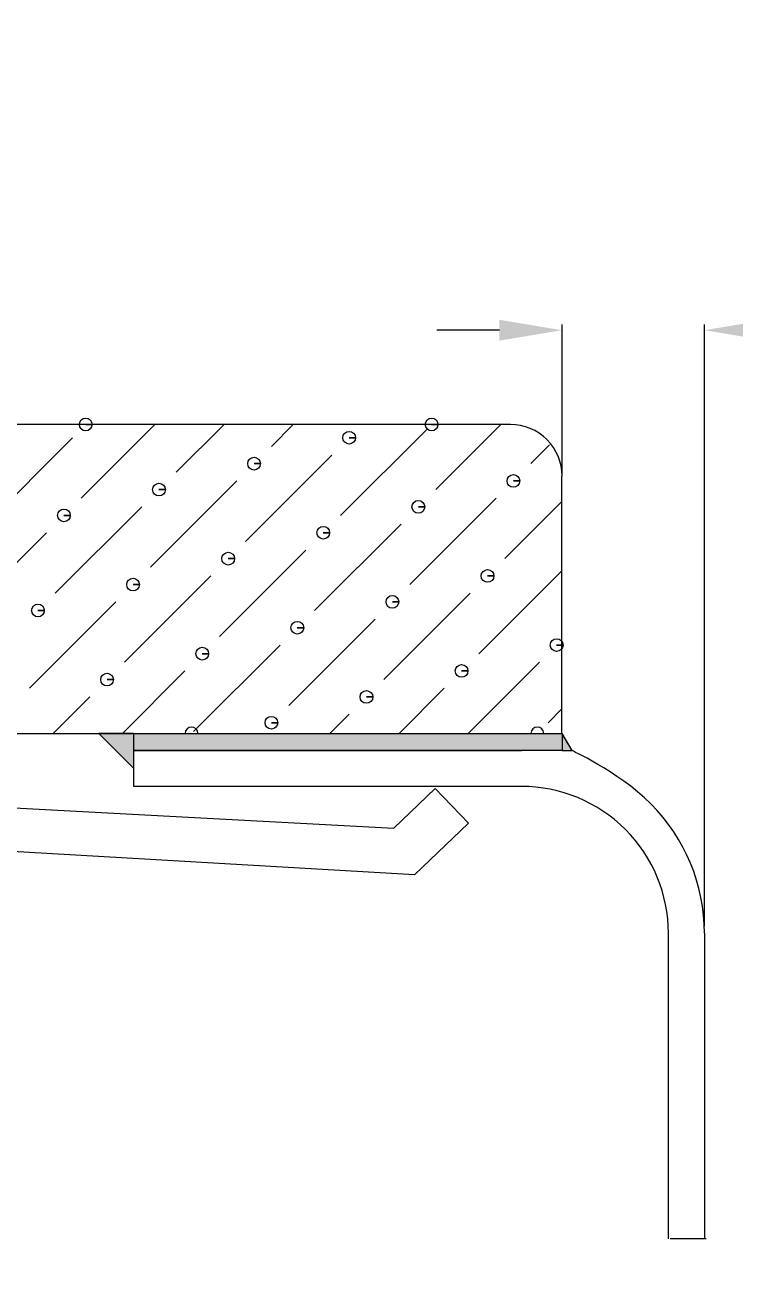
# Model space of a CAD drawing. Extents: x 2941 to 4341, y 9759 to 10726.
# Drawn here: x 3828.15 to 3850.81, y 10463.26 to 10503.17 of the extents above; entities that cross this region are included whole.
import ezdxf

# ---------------------------------------------------------------- set-up
doc = ezdxf.new("R2010")
doc.units = 0
doc.layers.get('0').update_dxf_attribs({"linetype": 'CONTINUOUS', "lineweight": 30})
doc.layers.get('Defpoints').update_dxf_attribs({"linetype": 'CONTINUOUS'})
doc.layers.add('細實線', color=1, linetype='CONTINUOUS', lineweight=13)
doc.styles.add('DIM', font='txt.shx', dxfattribs={"width": 0.7, "bigfont": 'chineset.shx'})
doc.styles.get("Standard").update_dxf_attribs({"font": 'PMingLiU.ttf', "height": 3.5})
doc.dimstyles.new('in+mm', dxfattribs={"dimtxt": 15, "dimasz": 10, "dimexe": 0.18, "dimexo": 0.0625, "dimgap": 3, "dimtad": 1, "dimtoh": 1, "dimdec": 4, "dimlfac": 0.03937, "dimdsep": 46, "dimlunit": 5, "dimtxsty": 'STANDARD', "dimcen": 0.09, "dimclrd": 256, "dimclre": 256, "dimadec": 0, "dimazin": 0, "dimtp": 0.01, "dimtm": 0.01, "dimtfac": 1, "dimtdec": 4, "dimtofl": 0, "dimtmove": 0, "dimatfit": 3, "dimfxl": 1, "dimfrac": 2, "dimtolj": 1, "dimlwd": 0, "dimlwe": 0, "dimarcsym": 0})
doc.dimstyles.new('mm+in', dxfattribs={"dimscale": 3, "dimtxt": 5, "dimasz": 4, "dimexe": 1.25, "dimexo": 0.625, "dimgap": 2, "dimtad": 1, "dimtxsty": 'DIM', "dimcen": 0, "dimclrd": 1, "dimclre": 1, "dimclrt": 3, "dimadec": 0, "dimazin": 0, "dimtfac": 1, "dimtofl": 0, "dimtmove": 0, "dimatfit": 3, "dimfxl": 1, "dimlwd": -1, "dimarcsym": 0})

# ---------------------------------------------------------------- blocks, each defined once
blk = doc.blocks.new('*D5')
at = {"layer": 'Defpoints', "color": 0}
for p in [(3849.841, 10493.419), (3845.295, 10488.759), (3849.841, 10474.312)]:
    blk.add_point(p, dxfattribs=at)
at = {"layer": '細實線', "lineweight": 0}
for p, q in [((3843.295, 10493.419), (3841.295, 10493.419)), ((3845.295, 10488.821), (3845.295, 10493.599)), ((3849.841, 10474.375), (3849.841, 10493.599)), ((3853.841, 10493.419), (3851.841, 10493.419)), ((3868.84, 10493.419), (3853.841, 10493.419))]:
    blk.add_line(p, q, dxfattribs=at)
at = {"layer": '細實線'}
for points in [[(3843.295, 10493.085), (3843.295, 10493.752), (3845.295, 10493.419)], [(3851.841, 10493.752), (3851.841, 10493.085), (3849.841, 10493.419)]]:
    blk.add_solid(points, dxfattribs=at)
at = {"layer": '細實線', "color": 0, "insert": (3862.84, 10499.64), "char_height": 3.5, "attachment_point": 5}
blk.add_mtext('\\A1;{\\fTahoma|b0|i0|c163|p34;\\H1.4581x;1/4"}', dxfattribs=at)
blk = doc.blocks.new('*D6')
at = {"color": 1, "lineweight": -2}
for p, q in [((3211.277, 10310.253), (3211.277, 10566.219)), ((3968.377, 10310.253), (3968.377, 10566.219))]:
    blk.add_line(p, q, dxfattribs=at)
at = {"color": 1}
blk.add_line((3223.277, 10562.469), (3956.377, 10562.469), dxfattribs=at)
for points in [[(3223.277, 10564.469), (3223.277, 10560.469), (3211.277, 10562.469)], [(3956.377, 10560.469), (3956.377, 10564.469), (3968.377, 10562.469)]]:
    blk.add_solid(points, dxfattribs=at)
at = {"layer": 'Defpoints', "color": 0}
for p in [(3968.377, 10562.469), (3211.277, 10308.378), (3968.377, 10308.378)]:
    blk.add_point(p, dxfattribs=at)
at = {"color": 3, "insert": (3589.827, 10577.219), "char_height": 15, "attachment_point": 5, "style": 'DIM'}
blk.add_mtext('757,1mm [29 13/16"]', dxfattribs=at)
blk = doc.blocks.new('*D7')
at = {"color": 1, "lineweight": -2}
for p, q in [((3204.927, 10310.253), (3204.927, 10608.512)), ((3974.727, 10310.253), (3974.727, 10608.512))]:
    blk.add_line(p, q, dxfattribs=at)
at = {"color": 1}
blk.add_line((3216.927, 10604.762), (3962.727, 10604.762), dxfattribs=at)
for points in [[(3216.927, 10606.762), (3216.927, 10602.762), (3204.927, 10604.762)], [(3962.727, 10602.762), (3962.727, 10606.762), (3974.727, 10604.762)]]:
    blk.add_solid(points, dxfattribs=at)
at = {"layer": 'Defpoints', "color": 0}
for p in [(3974.727, 10604.762), (3204.927, 10308.378), (3974.727, 10308.378)]:
    blk.add_point(p, dxfattribs=at)
at = {"color": 3, "insert": (3589.827, 10619.512), "char_height": 15, "attachment_point": 5, "style": 'DIM'}
blk.add_mtext('769,8mm [30 5/16"]', dxfattribs=at)
blk = doc.blocks.new('*D8')
at = {"color": 1, "lineweight": -2}
for p, q in [((3198.577, 10310.253), (3198.577, 10648.51)), ((3981.077, 10310.253), (3981.077, 10648.51))]:
    blk.add_line(p, q, dxfattribs=at)
at = {"color": 1}
blk.add_line((3210.577, 10644.76), (3969.077, 10644.76), dxfattribs=at)
for points in [[(3210.577, 10646.76), (3210.577, 10642.76), (3198.577, 10644.76)], [(3969.077, 10642.76), (3969.077, 10646.76), (3981.077, 10644.76)]]:
    blk.add_solid(points, dxfattribs=at)
at = {"layer": 'Defpoints', "color": 0}
for p in [(3981.077, 10644.76), (3198.577, 10308.378), (3981.077, 10308.378)]:
    blk.add_point(p, dxfattribs=at)
at = {"color": 3, "insert": (3589.827, 10659.51), "char_height": 15, "attachment_point": 5, "style": 'DIM'}
blk.add_mtext('782,5mm [30 13/16"]', dxfattribs=at)
blk = doc.blocks.new('*D9')
at = {"color": 1, "lineweight": -2}
for p, q in [((3591.702, 10511.728), (4035.79, 10511.728)), ((3591.702, 10105.028), (4035.79, 10105.028))]:
    blk.add_line(p, q, dxfattribs=at)
at = {"color": 1}
blk.add_line((4032.04, 10499.728), (4032.04, 10117.028), dxfattribs=at)
for points in [[(4034.04, 10499.728), (4030.04, 10499.728), (4032.04, 10511.728)], [(4030.04, 10117.028), (4034.04, 10117.028), (4032.04, 10105.028)]]:
    blk.add_solid(points, dxfattribs=at)
at = {"layer": 'Defpoints', "color": 0}
for p in [(3589.827, 10511.728), (3589.827, 10105.028), (4032.04, 10105.028)]:
    blk.add_point(p, dxfattribs=at)
at = {"color": 3, "insert": (4017.29, 10308.378), "char_height": 15, "attachment_point": 5, "rotation": 90, "style": 'DIM'}
blk.add_mtext('406,7mm [16"]', dxfattribs=at)
blk = doc.blocks.new('*D10')
at = {"color": 1, "lineweight": -2}
for p, q in [((3591.702, 10518.078), (4075.503, 10518.078)), ((3591.702, 10098.678), (4075.503, 10098.678))]:
    blk.add_line(p, q, dxfattribs=at)
at = {"color": 1}
blk.add_line((4071.753, 10506.078), (4071.753, 10110.678), dxfattribs=at)
for points in [[(4073.753, 10506.078), (4069.753, 10506.078), (4071.753, 10518.078)], [(4069.753, 10110.678), (4073.753, 10110.678), (4071.753, 10098.678)]]:
    blk.add_solid(points, dxfattribs=at)
at = {"layer": 'Defpoints', "color": 0}
for p in [(3589.827, 10518.078), (3589.827, 10098.678), (4071.753, 10098.678)]:
    blk.add_point(p, dxfattribs=at)
at = {"color": 3, "insert": (4057.003, 10308.378), "char_height": 15, "attachment_point": 5, "rotation": 90, "style": 'DIM'}
blk.add_mtext('419,4mm [16 1/2"]', dxfattribs=at)
blk = doc.blocks.new('*D11')
at = {"color": 1, "lineweight": -2}
for p, q in [((3591.702, 10524.428), (4118.05, 10524.428)), ((3591.702, 10092.328), (4118.05, 10092.328))]:
    blk.add_line(p, q, dxfattribs=at)
at = {"color": 1}
blk.add_line((4114.3, 10512.428), (4114.3, 10104.328), dxfattribs=at)
for points in [[(4116.3, 10512.428), (4112.3, 10512.428), (4114.3, 10524.428)], [(4112.3, 10104.328), (4116.3, 10104.328), (4114.3, 10092.328)]]:
    blk.add_solid(points, dxfattribs=at)
at = {"layer": 'Defpoints', "color": 0}
for p in [(3589.827, 10524.428), (3589.827, 10092.328), (4114.3, 10092.328)]:
    blk.add_point(p, dxfattribs=at)
at = {"color": 3, "insert": (4099.55, 10308.378), "char_height": 15, "attachment_point": 5, "rotation": 90, "style": 'DIM'}
blk.add_mtext('432,1mm [17"]', dxfattribs=at)

msp = doc.modelspace()

# ---------------------------------------------------------------- hatches: boundary and pattern name
at = {"layer": '細實線'}
h = msp.add_hatch(color=256, dxfattribs=at)
edge = h.paths.add_edge_path()
edge.add_spline(control_points=[(3831.62911, 10479.42226), (3831.6299, 10479.42147), (3831.6303, 10479.42107), (3831.6303, 10479.42107), (3831.6303, 10479.42107), (3831.6303, 10480.49529), (3831.6303, 10480.53603)], knot_values=[0.50948237, 0.50948237, 0.50948237, 0.50948237, 0.51420921, 0.51420921, 0.51420921, 1.00472684, 1.00472684, 1.00472684, 1.00472684], degree=3, periodic=0)
edge.add_spline(control_points=[(3831.6303, 10480.53603), (3831.25949, 10480.53603), (3830.8854, 10480.53603), (3830.50861, 10480.53603)], knot_values=[0.58970233, 0.58970233, 0.58970233, 0.58970233, 0.60902484, 0.60902484, 0.60902484, 0.60902484], degree=3, periodic=0)
edge.add_spline(control_points=[(3830.50861, 10480.53603), (3830.54881, 10480.49607), (3831.58903, 10479.4621), (3831.62911, 10479.42226)], knot_values=[0.00472684, 0.00472684, 0.00472684, 0.00472684, 0.24525882, 0.24525882, 0.24525882, 0.24525882], degree=3, periodic=0)
edge.add_spline(control_points=[(3831.62911, 10479.42226), (3831.62911, 10479.70829), (3831.62911, 10479.99302), (3831.62911, 10479.99302)], knot_values=[0.50229473, 0.50229473, 0.50229473, 0.50229473, 1, 1, 1, 1], degree=3, periodic=0)
edge.add_spline(control_points=[(3845.2932, 10479.99619), (3845.2932, 10479.99619), (3831.6303, 10479.99619), (3831.6303, 10479.99619)], knot_values=[0.5, 0.5, 0.5, 0.5, 1, 1, 1, 1], degree=3, periodic=0)
edge = h.paths.add_edge_path()
edge.add_spline(control_points=[(3845.60842, 10479.99619), (3845.5835, 10480.03866), (3845.31626, 10480.49404), (3845.2932, 10480.53333)], knot_values=[0.04129556, 0.04129556, 0.04129556, 0.04129556, 0.9552073, 0.9552073, 0.9552073, 0.9552073], degree=3, periodic=0)
edge.add_spline(control_points=[(3845.2932, 10480.53333), (3845.2932, 10480.51163), (3845.2932, 10480.40242), (3845.2932, 10480.28808)], knot_values=[0.13159054, 0.13159054, 0.13159054, 0.13159054, 0.23755172, 0.23755172, 0.23755172, 0.23755172], degree=3, periodic=0)
edge.add_spline(control_points=[(3845.2932, 10480.28808), (3845.2932, 10480.26366), (3845.2932, 10480.23901), (3845.2932, 10480.21492)], knot_values=[0.10895997, 0.10895997, 0.10895997, 0.10895997, 0.13159054, 0.13159054, 0.13159054, 0.13159054], degree=3, periodic=0)
edge.add_spline(control_points=[(3845.2932, 10480.21492), (3845.2932, 10480.09896), (3845.2932, 10479.99619), (3845.2932, 10479.99619), (3845.2932, 10479.99619), (3845.2932, 10479.99619), (3845.2932, 10479.99619)], knot_values=[0.99999, 0.99999, 0.99999, 0.99999, 1.10894997, 1.10894997, 1.10894997, 1.10895997, 1.10895997, 1.10895997, 1.10895997], degree=3, periodic=0)
edge.add_spline(control_points=[(3845.2932, 10479.99619), (3845.29321, 10479.99619), (3845.57584, 10479.99619), (3845.60842, 10479.99619)], knot_values=[0.52881781, 0.52881781, 0.52881781, 0.52881781, 0.99999, 0.99999, 0.99999, 0.99999], degree=3, periodic=0)
h = msp.add_hatch(color=256, dxfattribs=at)
edge = h.paths.add_edge_path()
edge.add_spline(control_points=[(3845.2932, 10480.28808), (3845.2932, 10480.40242), (3845.2932, 10480.51163), (3845.2932, 10480.53333)], knot_values=[0.13159054, 0.13159054, 0.13159054, 0.13159054, 0.23755172, 0.23755172, 0.23755172, 0.23755172], degree=3, periodic=0)
edge.add_spline(control_points=[(3845.2932, 10480.53333), (3845.29216, 10480.53511), (3845.29161, 10480.53603), (3845.29161, 10480.53603)], knot_values=[0.00001, 0.00001, 0.00001, 0.00001, 0.04129556, 0.04129556, 0.04129556, 0.04129556], degree=3, periodic=0)
edge.add_spline(control_points=[(3845.29161, 10480.53603), (3845.27195, 10480.53603), (3845.06986, 10480.53603), (3844.71015, 10480.53603)], knot_values=[0.9288448, 0.9288448, 0.9288448, 0.9288448, 0.99637421, 0.99637421, 0.99637421, 0.99637421], degree=3, periodic=0)
edge.add_spline(control_points=[(3844.71015, 10480.53603), (3844.71015, 10480.53603), (3844.65259, 10480.53603), (3844.59871, 10480.53603)], knot_values=[0.066844, 0.066844, 0.066844, 0.066844, 0.14285714, 0.14285714, 0.14285714, 0.14285714], degree=3, periodic=0)
edge.add_spline(control_points=[(3844.59871, 10480.53603), (3844.50848, 10480.53603), (3844.40997, 10480.53603), (3844.30349, 10480.53603)], knot_values=[0.90656219, 0.90656219, 0.90656219, 0.90656219, 0.92215948, 0.92215948, 0.92215948, 0.92215948], degree=3, periodic=0)
edge.add_spline(control_points=[(3844.30349, 10480.53603), (3843.07197, 10480.53603), (3840.7742, 10480.53603), (3837.88326, 10480.53603)], knot_values=[0.72617055, 0.72617055, 0.72617055, 0.72617055, 0.90656219, 0.90656219, 0.90656219, 0.90656219], degree=3, periodic=0)
edge.add_spline(control_points=[(3837.88326, 10480.53603), (3836.58439, 10480.53603), (3835.16578, 10480.53603), (3833.67033, 10480.53603)], knot_values=[0.64512196, 0.64512196, 0.64512196, 0.64512196, 0.72617055, 0.72617055, 0.72617055, 0.72617055], degree=3, periodic=0)
edge.add_spline(control_points=[(3833.66864, 10480.53603), (3833.66752, 10480.53603), (3833.66588, 10480.53603), (3833.66379, 10480.53603)], knot_values=[0.12745211, 0.12745211, 0.12745211, 0.12745211, 0.13510685, 0.13510685, 0.13510685, 0.13510685], degree=3, periodic=0)
edge.add_spline(control_points=[(3833.66379, 10480.53603), (3833.65969, 10480.53603), (3833.65382, 10480.53603), (3833.64667, 10480.53603)], knot_values=[0.11243108, 0.11243108, 0.11243108, 0.11243108, 0.12745211, 0.12745211, 0.12745211, 0.12745211], degree=3, periodic=0)
edge.add_spline(control_points=[(3833.64667, 10480.53603), (3833.63291, 10480.53603), (3833.61438, 10480.53603), (3833.59445, 10480.53603)], knot_values=[0.08353796, 0.08353796, 0.08353796, 0.08353796, 0.11243108, 0.11243108, 0.11243108, 0.11243108], degree=3, periodic=0)
edge.add_spline(control_points=[(3833.59445, 10480.53603), (3833.58522, 10480.53603), (3833.5757, 10480.53603), (3833.5662, 10480.53603)], knot_values=[0.07016328, 0.07016328, 0.07016328, 0.07016328, 0.08353796, 0.08353796, 0.08353796, 0.08353796], degree=3, periodic=0)
edge.add_spline(control_points=[(3833.59445, 10480.53603), (3833.48473, 10480.53603), (3833.37461, 10480.53603), (3833.26409, 10480.53603)], knot_values=[0.63781622, 0.63781622, 0.63781622, 0.63781622, 0.64375225, 0.64375225, 0.64375225, 0.64375225], degree=3, periodic=0)
edge.add_spline(control_points=[(3833.26409, 10480.53603), (3832.72806, 10480.53603), (3832.18282, 10480.53603), (3831.6303, 10480.53603)], knot_values=[0.60902484, 0.60902484, 0.60902484, 0.60902484, 0.63781622, 0.63781622, 0.63781622, 0.63781622], degree=3, periodic=0)
edge.add_spline(control_points=[(3831.6303, 10480.53603), (3831.6303, 10480.49529), (3831.6303, 10479.42107), (3831.6303, 10479.42107), (3831.6303, 10479.42107), (3831.6299, 10479.42147), (3831.62911, 10479.42226)], knot_values=[0.50948237, 0.50948237, 0.50948237, 0.50948237, 1, 1, 1, 1.00472684, 1.00472684, 1.00472684, 1.00472684], degree=3, periodic=0)
edge.add_spline(control_points=[(3831.6303, 10479.99619), (3831.6303, 10479.99619), (3845.2932, 10479.99619), (3845.2932, 10479.99619)], knot_values=[0.5, 0.5, 0.5, 0.5, 1, 1, 1, 1], degree=3, periodic=0)
edge.add_spline(control_points=[(3845.2932, 10479.99619), (3845.2932, 10479.99619), (3845.2932, 10479.99619), (3845.2932, 10479.99619), (3845.2932, 10479.99619), (3845.2932, 10480.09896), (3845.2932, 10480.21492)], knot_values=[0.99999, 0.99999, 0.99999, 0.99999, 1, 1, 1, 1.10895997, 1.10895997, 1.10895997, 1.10895997], degree=3, periodic=0)
edge.add_spline(control_points=[(3845.2932, 10480.21492), (3845.2932, 10480.23901), (3845.2932, 10480.26366), (3845.2932, 10480.28808)], knot_values=[0.10895997, 0.10895997, 0.10895997, 0.10895997, 0.13159054, 0.13159054, 0.13159054, 0.13159054], degree=3, periodic=0)

# ---------------------------------------------------------------- linework, layer by layer
for points, knots in [([(3830.09164, 10490.40656), (3830.09164, 10490.40656), (3830.29457, 10490.40656), (3830.29457, 10490.40656), (3830.29457, 10490.40656), (3830.29457, 10490.51834), (3830.20341, 10490.6099), (3830.09164, 10490.6099), (3830.09164, 10490.6099), (3829.97947, 10490.6099), (3829.8883, 10490.51834), (3829.8883, 10490.40656), (3829.8883, 10490.40656), (3829.8883, 10490.29439), (3829.97947, 10490.20323), (3830.09164, 10490.20323), (3830.09164, 10490.20323), (3830.20341, 10490.20323), (3830.29457, 10490.29439), (3830.29457, 10490.40656), (3830.29457, 10490.40656), (3830.29457, 10490.40656), (3830.09164, 10490.40656), (3830.09164, 10490.40656)], [0, 0, 0, 0, 0.14285714, 0.14285714, 0.14285714, 0.14285715, 0.28571429, 0.28571429, 0.28571429, 0.2857143, 0.42857143, 0.42857143, 0.42857143, 0.42857144, 0.57142857, 0.57142857, 0.57142857, 0.57142858, 0.71428571, 0.71428571, 0.71428571, 0.71428572, 1, 1, 1, 1]), ([(3841.13063, 10490.40656), (3841.13063, 10490.40656), (3841.33397, 10490.40656), (3841.33397, 10490.40656), (3841.33397, 10490.40656), (3841.33397, 10490.51834), (3841.24241, 10490.6099), (3841.13063, 10490.6099), (3841.13063, 10490.6099), (3841.01846, 10490.6099), (3840.9273, 10490.51834), (3840.9273, 10490.40656), (3840.9273, 10490.40656), (3840.9273, 10490.29439), (3841.01846, 10490.20323), (3841.13063, 10490.20323), (3841.13063, 10490.20323), (3841.24241, 10490.20323), (3841.33397, 10490.29439), (3841.33397, 10490.40656), (3841.33397, 10490.40656), (3841.33397, 10490.40656), (3841.13063, 10490.40656), (3841.13063, 10490.40656)], [0, 0, 0, 0, 0.14285714, 0.14285714, 0.14285714, 0.14285715, 0.28571429, 0.28571429, 0.28571429, 0.2857143, 0.42857143, 0.42857143, 0.42857143, 0.42857144, 0.57142857, 0.57142857, 0.57142857, 0.57142858, 0.71428571, 0.71428571, 0.71428571, 0.71428572, 1, 1, 1, 1]), ([(3838.49921, 10489.98405), (3838.49921, 10489.98405), (3838.70254, 10489.98405), (3838.70254, 10489.98405), (3838.70254, 10489.98405), (3838.70254, 10490.09582), (3838.61138, 10490.18738), (3838.49921, 10490.18738), (3838.49921, 10490.18738), (3838.38743, 10490.18738), (3838.29627, 10490.09582), (3838.29627, 10489.98405), (3838.29627, 10489.98405), (3838.29627, 10489.87227), (3838.38743, 10489.78071), (3838.49921, 10489.78071), (3838.49921, 10489.78071), (3838.61138, 10489.78071), (3838.70254, 10489.87227), (3838.70254, 10489.98405), (3838.70254, 10489.98405), (3838.70254, 10489.98405), (3838.49921, 10489.98405), (3838.49921, 10489.98405)], [0, 0, 0, 0, 0.14285714, 0.14285714, 0.14285714, 0.14285715, 0.28571429, 0.28571429, 0.28571429, 0.2857143, 0.42857143, 0.42857143, 0.42857143, 0.42857144, 0.57142857, 0.57142857, 0.57142857, 0.57142858, 0.71428571, 0.71428571, 0.71428571, 0.71428572, 1, 1, 1, 1]), ([(3845.29478, 10488.7585), (3845.29478, 10489.19569), (3845.12118, 10489.61543), (3844.81241, 10489.9242), (3844.81241, 10489.9242), (3844.50325, 10490.23296), (3844.08391, 10490.40656), (3843.64672, 10490.40656)], [0, 0, 0, 0, 0.33333333, 0.33333333, 0.33333333, 0.33333334, 1, 1, 1, 1]), ([(3835.46468, 10489.15526), (3835.46468, 10489.15526), (3835.66762, 10489.15526), (3835.66762, 10489.15526), (3835.66762, 10489.15526), (3835.66762, 10489.26703), (3835.57645, 10489.35819), (3835.46468, 10489.35819), (3835.46468, 10489.35819), (3835.35251, 10489.35819), (3835.26135, 10489.26703), (3835.26135, 10489.15526), (3835.26135, 10489.15526), (3835.26135, 10489.04309), (3835.35251, 10488.95193), (3835.46468, 10488.95193), (3835.46468, 10488.95193), (3835.57645, 10488.95193), (3835.66762, 10489.04309), (3835.66762, 10489.15526), (3835.66762, 10489.15526), (3835.66762, 10489.15526), (3835.46468, 10489.15526), (3835.46468, 10489.15526)], [0, 0, 0, 0, 0.14285714, 0.14285714, 0.14285714, 0.14285715, 0.28571429, 0.28571429, 0.28571429, 0.2857143, 0.42857143, 0.42857143, 0.42857143, 0.42857144, 0.57142857, 0.57142857, 0.57142857, 0.57142858, 0.71428571, 0.71428571, 0.71428571, 0.71428572, 1, 1, 1, 1]), ([(3832.42897, 10488.32766), (3832.42897, 10488.32766), (3832.6319, 10488.32766), (3832.6319, 10488.32766), (3832.6319, 10488.32766), (3832.6319, 10488.43983), (3832.54074, 10488.53099), (3832.42897, 10488.53099), (3832.42897, 10488.53099), (3832.3168, 10488.53099), (3832.22563, 10488.43983), (3832.22563, 10488.32766), (3832.22563, 10488.32766), (3832.22563, 10488.21589), (3832.3168, 10488.12472), (3832.42897, 10488.12472), (3832.42897, 10488.12472), (3832.54074, 10488.12472), (3832.6319, 10488.21589), (3832.6319, 10488.32766), (3832.6319, 10488.32766), (3832.6319, 10488.32766), (3832.42897, 10488.32766), (3832.42897, 10488.32766)], [0, 0, 0, 0, 0.14285714, 0.14285714, 0.14285714, 0.14285715, 0.28571429, 0.28571429, 0.28571429, 0.2857143, 0.42857143, 0.42857143, 0.42857143, 0.42857144, 0.57142857, 0.57142857, 0.57142857, 0.57142858, 0.71428571, 0.71428571, 0.71428571, 0.71428572, 1, 1, 1, 1]), ([(3843.74264, 10488.60472), (3843.74264, 10488.60472), (3843.94558, 10488.60472), (3843.94558, 10488.60472), (3843.94558, 10488.60472), (3843.94558, 10488.71609), (3843.85441, 10488.80765), (3843.74264, 10488.80765), (3843.74264, 10488.80765), (3843.63047, 10488.80765), (3843.53931, 10488.71609), (3843.53931, 10488.60472), (3843.53931, 10488.60472), (3843.53931, 10488.49215), (3843.63047, 10488.40099), (3843.74264, 10488.40099), (3843.74264, 10488.40099), (3843.85441, 10488.40099), (3843.94558, 10488.49215), (3843.94558, 10488.60472), (3843.94558, 10488.60472), (3843.94558, 10488.60472), (3843.74264, 10488.60472), (3843.74264, 10488.60472)], [0, 0, 0, 0, 0.14285714, 0.14285714, 0.14285714, 0.14285715, 0.28571429, 0.28571429, 0.28571429, 0.2857143, 0.42857143, 0.42857143, 0.42857143, 0.42857144, 0.57142857, 0.57142857, 0.57142857, 0.57142858, 0.71428571, 0.71428571, 0.71428571, 0.71428572, 1, 1, 1, 1]), ([(3829.39404, 10487.50006), (3829.39404, 10487.50006), (3829.59698, 10487.50006), (3829.59698, 10487.50006), (3829.59698, 10487.50006), (3829.59698, 10487.61223), (3829.50582, 10487.7034), (3829.39404, 10487.7034), (3829.39404, 10487.7034), (3829.28187, 10487.7034), (3829.19071, 10487.61223), (3829.19071, 10487.50006), (3829.19071, 10487.50006), (3829.19071, 10487.38829), (3829.28187, 10487.29713), (3829.39404, 10487.29713), (3829.39404, 10487.29713), (3829.50582, 10487.29713), (3829.59698, 10487.38829), (3829.59698, 10487.50006), (3829.59698, 10487.50006), (3829.59698, 10487.50006), (3829.39404, 10487.50006), (3829.39404, 10487.50006)], [0, 0, 0, 0, 0.14285714, 0.14285714, 0.14285714, 0.14285715, 0.28571429, 0.28571429, 0.28571429, 0.2857143, 0.42857143, 0.42857143, 0.42857143, 0.42857144, 0.57142857, 0.57142857, 0.57142857, 0.57142858, 0.71428571, 0.71428571, 0.71428571, 0.71428572, 1, 1, 1, 1]), ([(3840.70812, 10487.77514), (3840.70812, 10487.77514), (3840.91145, 10487.77514), (3840.91145, 10487.77514), (3840.91145, 10487.77514), (3840.91145, 10487.88691), (3840.81989, 10487.97847), (3840.70812, 10487.97847), (3840.70812, 10487.97847), (3840.59634, 10487.97847), (3840.50478, 10487.88691), (3840.50478, 10487.77514), (3840.50478, 10487.77514), (3840.50478, 10487.66297), (3840.59634, 10487.5722), (3840.70812, 10487.5722), (3840.70812, 10487.5722), (3840.81989, 10487.5722), (3840.91145, 10487.66297), (3840.91145, 10487.77514), (3840.91145, 10487.77514), (3840.91145, 10487.77514), (3840.70812, 10487.77514), (3840.70812, 10487.77514)], [0, 0, 0, 0, 0.14285714, 0.14285714, 0.14285714, 0.14285715, 0.28571429, 0.28571429, 0.28571429, 0.2857143, 0.42857143, 0.42857143, 0.42857143, 0.42857144, 0.57142857, 0.57142857, 0.57142857, 0.57142858, 0.71428571, 0.71428571, 0.71428571, 0.71428572, 1, 1, 1, 1]), ([(3837.672, 10486.94793), (3837.672, 10486.94793), (3837.87494, 10486.94793), (3837.87494, 10486.94793), (3837.87494, 10486.94793), (3837.87494, 10487.05971), (3837.78378, 10487.15087), (3837.672, 10487.15087), (3837.672, 10487.15087), (3837.55983, 10487.15087), (3837.46867, 10487.05971), (3837.46867, 10486.94793), (3837.46867, 10486.94793), (3837.46867, 10486.83576), (3837.55983, 10486.7446), (3837.672, 10486.7446), (3837.672, 10486.7446), (3837.78378, 10486.7446), (3837.87494, 10486.83576), (3837.87494, 10486.94793), (3837.87494, 10486.94793), (3837.87494, 10486.94793), (3837.672, 10486.94793), (3837.672, 10486.94793)], [0, 0, 0, 0, 0.14285714, 0.14285714, 0.14285714, 0.14285715, 0.28571429, 0.28571429, 0.28571429, 0.2857143, 0.42857143, 0.42857143, 0.42857143, 0.42857144, 0.57142857, 0.57142857, 0.57142857, 0.57142858, 0.71428571, 0.71428571, 0.71428571, 0.71428572, 1, 1, 1, 1]), ([(3834.63748, 10486.12034), (3834.63748, 10486.12034), (3834.84081, 10486.12034), (3834.84081, 10486.12034), (3834.84081, 10486.12034), (3834.84081, 10486.23251), (3834.74965, 10486.32367), (3834.63748, 10486.32367), (3834.63748, 10486.32367), (3834.52571, 10486.32367), (3834.43454, 10486.23251), (3834.43454, 10486.12034), (3834.43454, 10486.12034), (3834.43454, 10486.00856), (3834.52571, 10485.917), (3834.63748, 10485.917), (3834.63748, 10485.917), (3834.74965, 10485.917), (3834.84081, 10486.00856), (3834.84081, 10486.12034), (3834.84081, 10486.12034), (3834.84081, 10486.12034), (3834.63748, 10486.12034), (3834.63748, 10486.12034)], [0, 0, 0, 0, 0.14285714, 0.14285714, 0.14285714, 0.14285715, 0.28571429, 0.28571429, 0.28571429, 0.2857143, 0.42857143, 0.42857143, 0.42857143, 0.42857144, 0.57142857, 0.57142857, 0.57142857, 0.57142858, 0.71428571, 0.71428571, 0.71428571, 0.71428572, 1, 1, 1, 1]), ([(3842.91544, 10485.56781), (3842.91544, 10485.56781), (3843.11877, 10485.56781), (3843.11877, 10485.56781), (3843.11877, 10485.56781), (3843.11877, 10485.67998), (3843.02761, 10485.77114), (3842.91544, 10485.77114), (3842.91544, 10485.77114), (3842.80367, 10485.77114), (3842.71211, 10485.67998), (3842.71211, 10485.56781), (3842.71211, 10485.56781), (3842.71211, 10485.45604), (3842.80367, 10485.36488), (3842.91544, 10485.36488), (3842.91544, 10485.36488), (3843.02761, 10485.36488), (3843.11877, 10485.45604), (3843.11877, 10485.56781), (3843.11877, 10485.56781), (3843.11877, 10485.56781), (3842.91544, 10485.56781), (3842.91544, 10485.56781)], [0, 0, 0, 0, 0.14285714, 0.14285714, 0.14285714, 0.14285715, 0.28571429, 0.28571429, 0.28571429, 0.2857143, 0.42857143, 0.42857143, 0.42857143, 0.42857144, 0.57142857, 0.57142857, 0.57142857, 0.57142858, 0.71428571, 0.71428571, 0.71428571, 0.71428572, 1, 1, 1, 1]), ([(3831.60137, 10485.29155), (3831.60137, 10485.29155), (3831.8047, 10485.29155), (3831.8047, 10485.29155), (3831.8047, 10485.29155), (3831.8047, 10485.40332), (3831.71314, 10485.49488), (3831.60137, 10485.49488), (3831.60137, 10485.49488), (3831.4892, 10485.49488), (3831.39804, 10485.40332), (3831.39804, 10485.29155), (3831.39804, 10485.29155), (3831.39804, 10485.17938), (3831.4892, 10485.08822), (3831.60137, 10485.08822), (3831.60137, 10485.08822), (3831.71314, 10485.08822), (3831.8047, 10485.17938), (3831.8047, 10485.29155), (3831.8047, 10485.29155), (3831.8047, 10485.29155), (3831.60137, 10485.29155), (3831.60137, 10485.29155)], [0, 0, 0, 0, 0.14285714, 0.14285714, 0.14285714, 0.14285715, 0.28571429, 0.28571429, 0.28571429, 0.2857143, 0.42857143, 0.42857143, 0.42857143, 0.42857144, 0.57142857, 0.57142857, 0.57142857, 0.57142858, 0.71428571, 0.71428571, 0.71428571, 0.71428572, 1, 1, 1, 1]), ([(3839.87933, 10484.74061), (3839.87933, 10484.74061), (3840.08226, 10484.74061), (3840.08226, 10484.74061), (3840.08226, 10484.74061), (3840.08226, 10484.85238), (3839.9911, 10484.94355), (3839.87933, 10484.94355), (3839.87933, 10484.94355), (3839.76716, 10484.94355), (3839.676, 10484.85238), (3839.676, 10484.74061), (3839.676, 10484.74061), (3839.676, 10484.62844), (3839.76716, 10484.53728), (3839.87933, 10484.53728), (3839.87933, 10484.53728), (3839.9911, 10484.53728), (3840.08226, 10484.62844), (3840.08226, 10484.74061), (3840.08226, 10484.74061), (3840.08226, 10484.74061), (3839.87933, 10484.74061), (3839.87933, 10484.74061)], [0, 0, 0, 0, 0.14285714, 0.14285714, 0.14285714, 0.14285715, 0.28571429, 0.28571429, 0.28571429, 0.2857143, 0.42857143, 0.42857143, 0.42857143, 0.42857144, 0.57142857, 0.57142857, 0.57142857, 0.57142858, 0.71428571, 0.71428571, 0.71428571, 0.71428572, 1, 1, 1, 1]), ([(3828.56526, 10484.46395), (3828.56526, 10484.46395), (3828.76819, 10484.46395), (3828.76819, 10484.46395), (3828.76819, 10484.46395), (3828.76819, 10484.57612), (3828.67703, 10484.66728), (3828.56526, 10484.66728), (3828.56526, 10484.66728), (3828.45309, 10484.66728), (3828.36192, 10484.57612), (3828.36192, 10484.46395), (3828.36192, 10484.46395), (3828.36192, 10484.35218), (3828.45309, 10484.26102), (3828.56526, 10484.26102), (3828.56526, 10484.26102), (3828.67703, 10484.26102), (3828.76819, 10484.35218), (3828.76819, 10484.46395), (3828.76819, 10484.46395), (3828.76819, 10484.46395), (3828.56526, 10484.46395), (3828.56526, 10484.46395)], [0, 0, 0, 0, 0.14285714, 0.14285714, 0.14285714, 0.14285715, 0.28571429, 0.28571429, 0.28571429, 0.2857143, 0.42857143, 0.42857143, 0.42857143, 0.42857144, 0.57142857, 0.57142857, 0.57142857, 0.57142858, 0.71428571, 0.71428571, 0.71428571, 0.71428572, 1, 1, 1, 1]), ([(3836.8448, 10483.91301), (3836.8448, 10483.91301), (3837.04814, 10483.91301), (3837.04814, 10483.91301), (3837.04814, 10483.91301), (3837.04814, 10484.02479), (3836.95697, 10484.11634), (3836.8448, 10484.11634), (3836.8448, 10484.11634), (3836.73303, 10484.11634), (3836.64187, 10484.02479), (3836.64187, 10483.91301), (3836.64187, 10483.91301), (3836.64187, 10483.80124), (3836.73303, 10483.70968), (3836.8448, 10483.70968), (3836.8448, 10483.70968), (3836.95697, 10483.70968), (3837.04814, 10483.80124), (3837.04814, 10483.91301), (3837.04814, 10483.91301), (3837.04814, 10483.91301), (3836.8448, 10483.91301), (3836.8448, 10483.91301)], [0, 0, 0, 0, 0.14285714, 0.14285714, 0.14285714, 0.14285715, 0.28571429, 0.28571429, 0.28571429, 0.2857143, 0.42857143, 0.42857143, 0.42857143, 0.42857144, 0.57142857, 0.57142857, 0.57142857, 0.57142858, 0.71428571, 0.71428571, 0.71428571, 0.71428572, 1, 1, 1, 1]), ([(3833.80869, 10483.08423), (3833.80869, 10483.08423), (3834.01202, 10483.08423), (3834.01202, 10483.08423), (3834.01202, 10483.08423), (3834.01202, 10483.196), (3833.92047, 10483.28716), (3833.80869, 10483.28716), (3833.80869, 10483.28716), (3833.69692, 10483.28716), (3833.60536, 10483.196), (3833.60536, 10483.08423), (3833.60536, 10483.08423), (3833.60536, 10482.97206), (3833.69692, 10482.88089), (3833.80869, 10482.88089), (3833.80869, 10482.88089), (3833.92047, 10482.88089), (3834.01202, 10482.97206), (3834.01202, 10483.08423), (3834.01202, 10483.08423), (3834.01202, 10483.08423), (3833.80869, 10483.08423), (3833.80869, 10483.08423)], [0, 0, 0, 0, 0.14285714, 0.14285714, 0.14285714, 0.14285715, 0.28571429, 0.28571429, 0.28571429, 0.2857143, 0.42857143, 0.42857143, 0.42857143, 0.42857144, 0.57142857, 0.57142857, 0.57142857, 0.57142858, 0.71428571, 0.71428571, 0.71428571, 0.71428572, 1, 1, 1, 1]), ([(3845.12276, 10483.36049), (3845.12276, 10483.36049), (3845.3261, 10483.36049), (3845.3261, 10483.36049), (3845.3261, 10483.36049), (3845.3261, 10483.47266), (3845.23493, 10483.56382), (3845.12276, 10483.56382), (3845.12276, 10483.56382), (3845.01099, 10483.56382), (3844.91983, 10483.47266), (3844.91983, 10483.36049), (3844.91983, 10483.36049), (3844.91983, 10483.24871), (3845.01099, 10483.15755), (3845.12276, 10483.15755), (3845.12276, 10483.15755), (3845.23493, 10483.15755), (3845.3261, 10483.24871), (3845.3261, 10483.36049), (3845.3261, 10483.36049), (3845.3261, 10483.36049), (3845.12276, 10483.36049), (3845.12276, 10483.36049)], [0, 0, 0, 0, 0.14285714, 0.14285714, 0.14285714, 0.14285715, 0.28571429, 0.28571429, 0.28571429, 0.2857143, 0.42857143, 0.42857143, 0.42857143, 0.42857144, 0.57142857, 0.57142857, 0.57142857, 0.57142858, 0.71428571, 0.71428571, 0.71428571, 0.71428572, 1, 1, 1, 1]), ([(3830.77258, 10482.25702), (3830.77258, 10482.25702), (3830.97552, 10482.25702), (3830.97552, 10482.25702), (3830.97552, 10482.25702), (3830.97552, 10482.36919), (3830.88435, 10482.46036), (3830.77258, 10482.46036), (3830.77258, 10482.46036), (3830.66041, 10482.46036), (3830.56925, 10482.36919), (3830.56925, 10482.25702), (3830.56925, 10482.25702), (3830.56925, 10482.14525), (3830.66041, 10482.05409), (3830.77258, 10482.05409), (3830.77258, 10482.05409), (3830.88435, 10482.05409), (3830.97552, 10482.14525), (3830.97552, 10482.25702), (3830.97552, 10482.25702), (3830.97552, 10482.25702), (3830.77258, 10482.25702), (3830.77258, 10482.25702)], [0, 0, 0, 0, 0.14285714, 0.14285714, 0.14285714, 0.14285715, 0.28571429, 0.28571429, 0.28571429, 0.2857143, 0.42857143, 0.42857143, 0.42857143, 0.42857144, 0.57142857, 0.57142857, 0.57142857, 0.57142858, 0.71428571, 0.71428571, 0.71428571, 0.71428572, 1, 1, 1, 1]), ([(3842.08784, 10482.53329), (3842.08784, 10482.53329), (3842.29117, 10482.53329), (3842.29117, 10482.53329), (3842.29117, 10482.53329), (3842.29117, 10482.64506), (3842.20001, 10482.73622), (3842.08784, 10482.73622), (3842.08784, 10482.73622), (3841.97607, 10482.73622), (3841.88491, 10482.64506), (3841.88491, 10482.53329), (3841.88491, 10482.53329), (3841.88491, 10482.42112), (3841.97607, 10482.32995), (3842.08784, 10482.32995), (3842.08784, 10482.32995), (3842.20001, 10482.32995), (3842.29117, 10482.42112), (3842.29117, 10482.53329), (3842.29117, 10482.53329), (3842.29117, 10482.53329), (3842.08784, 10482.53329), (3842.08784, 10482.53329)], [0, 0, 0, 0, 0.14285714, 0.14285714, 0.14285714, 0.14285715, 0.28571429, 0.28571429, 0.28571429, 0.2857143, 0.42857143, 0.42857143, 0.42857143, 0.42857144, 0.57142857, 0.57142857, 0.57142857, 0.57142858, 0.71428571, 0.71428571, 0.71428571, 0.71428572, 1, 1, 1, 1]), ([(3839.05173, 10481.7041), (3839.05173, 10481.7041), (3839.25506, 10481.7041), (3839.25506, 10481.7041), (3839.25506, 10481.7041), (3839.25506, 10481.81627), (3839.1639, 10481.90744), (3839.05173, 10481.90744), (3839.05173, 10481.90744), (3838.93996, 10481.90744), (3838.84879, 10481.81627), (3838.84879, 10481.7041), (3838.84879, 10481.7041), (3838.84879, 10481.59233), (3838.93996, 10481.50117), (3839.05173, 10481.50117), (3839.05173, 10481.50117), (3839.1639, 10481.50117), (3839.25506, 10481.59233), (3839.25506, 10481.7041), (3839.25506, 10481.7041), (3839.25506, 10481.7041), (3839.05173, 10481.7041), (3839.05173, 10481.7041)], [0, 0, 0, 0, 0.14285714, 0.14285714, 0.14285714, 0.14285715, 0.28571429, 0.28571429, 0.28571429, 0.2857143, 0.42857143, 0.42857143, 0.42857143, 0.42857144, 0.57142857, 0.57142857, 0.57142857, 0.57142858, 0.71428571, 0.71428571, 0.71428571, 0.71428572, 1, 1, 1, 1]), ([(3836.0176, 10480.8773), (3836.0176, 10480.8773), (3836.22054, 10480.8773), (3836.22054, 10480.8773), (3836.22054, 10480.8773), (3836.22054, 10480.98907), (3836.12937, 10481.08063), (3836.0176, 10481.08063), (3836.0176, 10481.08063), (3835.90543, 10481.08063), (3835.81427, 10480.98907), (3835.81427, 10480.8773), (3835.81427, 10480.8773), (3835.81427, 10480.76513), (3835.90543, 10480.67397), (3836.0176, 10480.67397), (3836.0176, 10480.67397), (3836.12937, 10480.67397), (3836.22054, 10480.76513), (3836.22054, 10480.8773), (3836.22054, 10480.8773), (3836.22054, 10480.8773), (3836.0176, 10480.8773), (3836.0176, 10480.8773)], [0, 0, 0, 0, 0.14285714, 0.14285714, 0.14285714, 0.14285715, 0.28571429, 0.28571429, 0.28571429, 0.2857143, 0.42857143, 0.42857143, 0.42857143, 0.42857144, 0.57142857, 0.57142857, 0.57142857, 0.57142858, 0.71428571, 0.71428571, 0.71428571, 0.71428572, 1, 1, 1, 1]), ([(3831.6303, 10479.42107), (3831.6303, 10479.42107), (3830.50742, 10480.53722), (3830.50742, 10480.53722), (3830.50742, 10480.53722), (3830.50742, 10480.53722), (3831.6303, 10480.53722), (3831.6303, 10480.53722), (3831.6303, 10480.53722), (3831.6303, 10480.53722), (3831.6303, 10479.42107), (3831.6303, 10479.42107)], [0, 0, 0, 0, 0.25, 0.25, 0.25, 0.25000001, 0.5, 0.5, 0.5, 0.50000001, 1, 1, 1, 1]), ([(3833.5662, 10480.53603), (3833.61782, 10480.53603), (3833.67036, 10480.53603), (3833.67036, 10480.53603), (3833.67036, 10480.53603), (3833.67036, 10480.64781), (3833.5792, 10480.73897), (3833.46743, 10480.73897), (3833.46743, 10480.73897), (3833.35526, 10480.73897), (3833.26409, 10480.64781), (3833.26409, 10480.53603)], [0.070163276, 0.070163276, 0.070163276, 0.070163276, 0.142857143, 0.142857143, 0.142857143, 0.142857153, 0.285714286, 0.285714286, 0.285714286, 0.285714296, 0.428571429, 0.428571429, 0.428571429, 0.428571429]), ([(3844.59871, 10480.53603), (3844.65259, 10480.53603), (3844.71015, 10480.53603), (3844.71015, 10480.53603), (3844.71015, 10480.53603), (3844.71015, 10480.64781), (3844.6186, 10480.73897), (3844.50682, 10480.73897), (3844.50682, 10480.73897), (3844.39505, 10480.73897), (3844.30349, 10480.64781), (3844.30349, 10480.53603)], [0.066843997, 0.066843997, 0.066843997, 0.066843997, 0.142857143, 0.142857143, 0.142857143, 0.142857153, 0.285714286, 0.285714286, 0.285714286, 0.285714296, 0.428571429, 0.428571429, 0.428571429, 0.428571429]), ([(3845.2932, 10479.99619), (3845.2932, 10479.99619), (3845.2932, 10480.53722), (3845.2932, 10480.53722), (3845.2932, 10480.53722), (3845.2932, 10480.53722), (3845.61147, 10479.99619), (3845.61147, 10479.99619), (3845.61147, 10479.99619), (3845.61147, 10479.99619), (3845.2932, 10479.99619), (3845.2932, 10479.99619)], [0, 0, 0, 0, 0.25, 0.25, 0.25, 0.25000001, 0.5, 0.5, 0.5, 0.50000001, 1, 1, 1, 1]), ([(3849.84065, 10474.15306), (3849.84065, 10475.70204), (3849.22431, 10477.18759), (3848.13075, 10478.28273), (3848.13075, 10478.28273), (3847.03522, 10479.37866), (3845.54847, 10479.99302), (3845.61029, 10479.99302)], [0, 0, 0, 0, 0.33333333, 0.33333333, 0.33333333, 0.33333334, 1, 1, 1, 1]), ([(3848.69002, 10474.15306), (3848.69002, 10475.39763), (3848.19576, 10476.59107), (3847.31663, 10477.47019), (3847.31663, 10477.47019), (3846.43552, 10478.34972), (3845.24248, 10478.84358), (3843.9995, 10478.84358)], [0, 0, 0, 0, 0.33333333, 0.33333333, 0.33333333, 0.33333334, 1, 1, 1, 1])]:
    msp.add_open_spline(points, degree=3, knots=knots, dxfattribs=at)
for points in [[(3843.64514, 10490.40656), (3843.64514, 10490.40656), (3804.25338, 10490.40656), (3804.25338, 10490.40656)], [(3829.94498, 10488.0514), (3829.94498, 10488.0514), (3832.30015, 10490.40656), (3832.30015, 10490.40656)], [(3832.98109, 10488.88019), (3832.98109, 10488.88019), (3834.50747, 10490.40656), (3834.50747, 10490.40656)], [(3836.0176, 10489.70778), (3836.0176, 10489.70778), (3836.7144, 10490.40656), (3836.7144, 10490.40656)], [(3838.22493, 10487.50006), (3838.22493, 10487.50006), (3840.98438, 10490.25991), (3840.98438, 10490.25991)], [(3841.26104, 10488.32766), (3841.26104, 10488.32766), (3843.33796, 10490.40656), (3843.33796, 10490.40656)], [(3826.91085, 10487.2242), (3826.91085, 10487.2242), (3829.66872, 10489.98405), (3829.66872, 10489.98405)], [(3844.29517, 10489.15526), (3844.29517, 10489.15526), (3844.89525, 10489.75654), (3844.89525, 10489.75654)], [(3835.18842, 10486.67128), (3835.18842, 10486.67128), (3837.94827, 10489.43112), (3837.94827, 10489.43112)], [(3832.15389, 10485.84407), (3832.15389, 10485.84407), (3834.91414, 10488.60472), (3834.91414, 10488.60472)], [(3845.29161, 10480.53603), (3845.29161, 10480.53603), (3845.29161, 10488.7585), (3845.29161, 10488.7585)], [(3840.43185, 10485.29155), (3840.43185, 10485.29155), (3843.1921, 10488.0514), (3843.1921, 10488.0514)], [(3829.11818, 10485.01687), (3829.11818, 10485.01687), (3831.87763, 10487.77514), (3831.87763, 10487.77514)], [(3843.46796, 10486.12034), (3843.46796, 10486.12034), (3845.29003, 10487.9424), (3845.29003, 10487.9424)], [(3826.08167, 10484.18809), (3826.08167, 10484.18809), (3828.84152, 10486.94793), (3828.84152, 10486.94793)], [(3837.39535, 10484.46395), (3837.39535, 10484.46395), (3840.15559, 10487.2242), (3840.15559, 10487.2242)], [(3834.36122, 10483.63715), (3834.36122, 10483.63715), (3837.11948, 10486.39501), (3837.11948, 10486.39501)], [(3842.63918, 10483.08423), (3842.63918, 10483.08423), (3845.29003, 10485.73508), (3845.29003, 10485.73508)], [(3831.32511, 10482.80955), (3831.32511, 10482.80955), (3834.08456, 10485.56781), (3834.08456, 10485.56781)], [(3839.60465, 10482.25702), (3839.60465, 10482.25702), (3842.3645, 10485.01687), (3842.3645, 10485.01687)], [(3828.29058, 10481.98076), (3828.29058, 10481.98076), (3831.04884, 10484.74061), (3831.04884, 10484.74061)], [(3836.56854, 10481.42982), (3836.56854, 10481.42982), (3839.32839, 10484.18809), (3839.32839, 10484.18809)], [(3833.53362, 10480.60064), (3833.53362, 10480.60064), (3836.29188, 10483.36049), (3836.29188, 10483.36049)], [(3831.2601, 10480.53603), (3831.2601, 10480.53603), (3833.25775, 10482.53329), (3833.25775, 10482.53329)], [(3842.29752, 10480.53603), (3842.29752, 10480.53603), (3844.56984, 10482.80955), (3844.56984, 10482.80955)], [(3829.05278, 10480.53603), (3829.05278, 10480.53603), (3830.22164, 10481.7041), (3830.22164, 10481.7041)], [(3840.09059, 10480.53603), (3840.09059, 10480.53603), (3841.53571, 10481.98076), (3841.53571, 10481.98076)], [(3844.8465, 10480.8773), (3844.8465, 10480.8773), (3845.29003, 10481.31924), (3845.29003, 10481.31924)], [(3837.88326, 10480.53603), (3837.88326, 10480.53603), (3838.49921, 10481.15316), (3838.49921, 10481.15316)], [(3804.99616, 10480.53603), (3804.99616, 10480.53603), (3845.2932, 10480.53603), (3845.2932, 10480.53603)], [(3830.50425, 10480.53603), (3830.50425, 10480.53603), (3831.62713, 10479.41909), (3831.62713, 10479.41909)], [(3831.6303, 10480.53722), (3831.6303, 10480.53722), (3845.2932, 10480.53722), (3845.2932, 10480.53722)], [(3845.29161, 10480.53603), (3845.29161, 10480.53603), (3845.61029, 10479.99302), (3845.61029, 10479.99302)], [(3845.2932, 10480.53722), (3845.2932, 10480.53722), (3845.2932, 10479.99619), (3845.2932, 10479.99619)], [(3831.62911, 10478.84358), (3831.62911, 10478.84358), (3831.62911, 10479.99302), (3831.62911, 10479.99302)], [(3845.2932, 10479.99619), (3845.2932, 10479.99619), (3831.6303, 10479.99619), (3831.6303, 10479.99619)], [(3831.6303, 10479.99461), (3831.6303, 10479.99461), (3844.00069, 10479.99302), (3844.00069, 10479.99302)], [(3808.92764, 10479.17216), (3808.92764, 10479.17216), (3839.9261, 10477.51102), (3839.9261, 10477.51102)], [(3843.9995, 10478.84358), (3843.9995, 10478.84358), (3831.62911, 10478.84358), (3831.62911, 10478.84358)], [(3839.92808, 10477.51102), (3839.92808, 10477.51102), (3841.2432, 10478.77739), (3841.2432, 10478.77739)], [(3841.2432, 10478.77739), (3841.2432, 10478.77739), (3842.30742, 10477.66996), (3842.30742, 10477.66996)], [(3840.58643, 10476.01437), (3840.58643, 10476.01437), (3808.10678, 10477.90421), (3808.10678, 10477.90421)], [(3842.30742, 10477.66996), (3842.30742, 10477.66996), (3840.58643, 10476.01437), (3840.58643, 10476.01437)], [(3848.68803, 10464.39431), (3848.68803, 10464.39431), (3848.68803, 10474.15306), (3848.68803, 10474.15306)], [(3849.83906, 10474.15306), (3849.83906, 10474.15306), (3849.83906, 10464.39431), (3849.83906, 10464.39431)], [(3849.9, 10464.39431), (3849.9, 10464.39431), (3848.75095, 10464.39431), (3848.75095, 10464.39431)]]:
    msp.add_open_spline(points, degree=3, dxfattribs=at)

# ---------------------------------------------------------------- dimensions: what is measured, and where the dimension line sits
for base, p1, p2, picture, middle in [((3981.07712, 10644.7595), (3198.57712, 10308.37776), (3981.07712, 10308.37776), '*D8', (3589.82712, 10659.5095)), ((3974.72712, 10604.76155), (3204.92712, 10308.37776), (3974.72712, 10308.37776), '*D7', (3589.82712, 10619.51155)), ((3968.37712, 10562.46904), (3211.27712, 10308.37776), (3968.37712, 10308.37776), '*D6', (3589.82712, 10577.21904))]:
    dim = msp.add_linear_dim(base=base, p1=p1, p2=p2, dimstyle='mm+in', override={"dimpost": 'mm'})
    dim.commit()
    dim.dimension.update_dxf_attribs({"geometry": picture, "text_midpoint": middle})
for base, p1, p2, picture, middle in [((4114.29992, 10092.32776), (3589.82712, 10524.42776), (3589.82712, 10092.32776), '*D11', (4099.54992, 10308.37776)), ((4071.7532, 10098.67776), (3589.82712, 10518.07776), (3589.82712, 10098.67776), '*D10', (4057.0032, 10308.37776)), ((4032.0403, 10105.02776), (3589.82712, 10511.72776), (3589.82712, 10105.02776), '*D9', (4017.2903, 10308.37776))]:
    dim = msp.add_linear_dim(base=base, p1=p1, p2=p2, angle=90, dimstyle='mm+in', override={"dimpost": 'mm'})
    dim.commit()
    dim.dimension.update_dxf_attribs({"geometry": picture, "text_midpoint": middle})
dim = msp.add_linear_dim(base=(3849.84065, 10493.41858), p1=(3845.29478, 10488.7585), p2=(3849.84065, 10474.31232), text='{\\fTahoma|b0|i0|c163|p34;\\H1.4581x;1/4"}', dimstyle='in+mm', override={"dimasz": 2, "dimpost": '"'}, dxfattribs=at)
dim.commit()
dim.dimension.update_dxf_attribs({"geometry": '*D5', "text_midpoint": (3862.84025, 10493.41858), "dimtype": 160})

doc.saveas('drawing.dxf')
